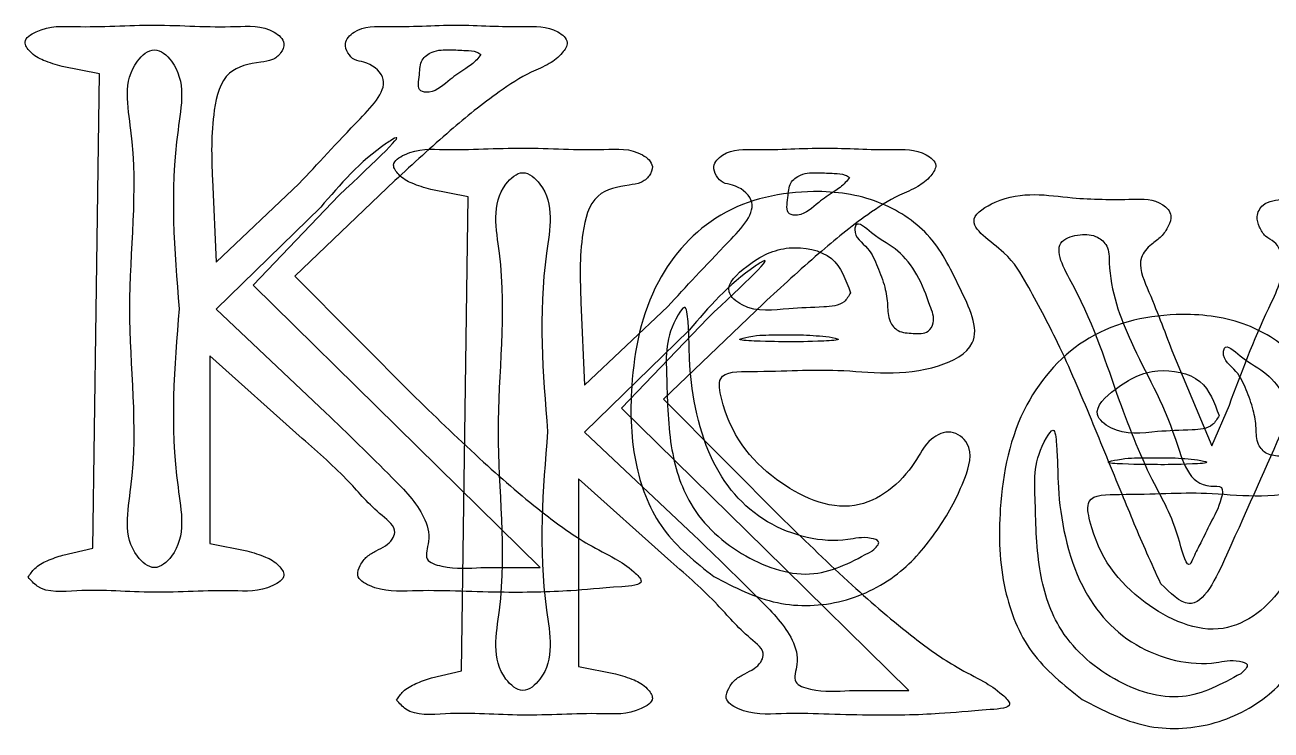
# Model space of a CAD drawing. Extents: x 0.12 to 3.45, y 0.56 to 2.39.
# Drawn here: x 1.2015 to 1.5386, y 2.1882 to 2.3788 of the extents above; entities that cross this region are included whole.
import ezdxf

# ---------------------------------------------------------------- set-up
doc = ezdxf.new("R2010")
doc.units = 0
doc.layers.get('0').update_dxf_attribs({"linetype": 'CONTINUOUS'})

msp = doc.modelspace()

# ---------------------------------------------------------------- linework, layer by layer
at = {"color": 7}
for p, q in [((1.324881, 2.370798), (1.324881, 2.370798)), ((1.221692, 2.365552), (1.21162, 2.367567)), ((1.220787, 2.301464), (1.221692, 2.365552)), ((1.252222, 2.337016), (1.253214, 2.314684)), ((1.301607, 2.33673), (1.274543, 2.310873)), ((1.424583, 2.337564), (1.424583, 2.337564)), ((1.253214, 2.314684), (1.275714, 2.335915)), ((1.321394, 2.332318), (1.311322, 2.334333)), ((1.263215, 2.308436), (1.286516, 2.332759)), ((1.320488, 2.26823), (1.321394, 2.332318)), ((1.281516, 2.329502), (1.253215, 2.301924)), ((1.274543, 2.310873), (1.307212, 2.278054)), ((1.302077, 2.270259), (1.263215, 2.308436)), ((1.424881, 2.306414), (1.424881, 2.306414)), ((1.351924, 2.303782), (1.352916, 2.28145)), ((1.401308, 2.303496), (1.374244, 2.277639)), ((1.446364, 2.302914), (1.446365, 2.302914)), ((1.219881, 2.237377), (1.220787, 2.301464)), ((1.243215, 2.302083), (1.243215, 2.302083)), ((1.253215, 2.301924), (1.282865, 2.274033)), ((1.352916, 2.28145), (1.375416, 2.302681)), ((1.362916, 2.275203), (1.386217, 2.299525)), ((1.381217, 2.296269), (1.352916, 2.26869)), ((1.419048, 2.294492), (1.419048, 2.294492)), ((1.276548, 2.266972), (1.251548, 2.289347)), ((1.251548, 2.289347), (1.251548, 2.263964)), ((1.511832, 2.290762), (1.522644, 2.265004)), ((1.374244, 2.277639), (1.406914, 2.24482)), ((1.522644, 2.265004), (1.527357, 2.276043)), ((1.401779, 2.237025), (1.362916, 2.275203)), ((1.524583, 2.27318), (1.524583, 2.27318)), ((1.302078, 2.270259), (1.302077, 2.270259)), ((1.34094, 2.232081), (1.302078, 2.270259)), ((1.319583, 2.204143), (1.320488, 2.26823)), ((1.342916, 2.268849), (1.342916, 2.268849)), ((1.352916, 2.26869), (1.382567, 2.2408)), ((1.251548, 2.263964), (1.251548, 2.238581)), ((1.518749, 2.261258), (1.518749, 2.261258)), ((1.376249, 2.233738), (1.351249, 2.256113)), ((1.351249, 2.256113), (1.351249, 2.23073)), ((1.522221, 2.244131), (1.522221, 2.244131)), ((1.211795, 2.23547), (1.219881, 2.237377)), ((1.251548, 2.238581), (1.261548, 2.236581)), ((1.440642, 2.198847), (1.401779, 2.237025)), ((1.401779, 2.237025), (1.401779, 2.237025)), ((1.430766, 2.236637), (1.430766, 2.236637)), ((1.32489, 2.232081), (1.34094, 2.232081)), ((1.202351, 2.229489), (1.202351, 2.229489)), ((1.351249, 2.23073), (1.351249, 2.205347)), ((1.387874, 2.229647), (1.387874, 2.229647)), ((1.508805, 2.227713), (1.508805, 2.227713)), ((1.351249, 2.205347), (1.361249, 2.203347)), ((1.311497, 2.202236), (1.319583, 2.204143)), ((1.530467, 2.203403), (1.530467, 2.203403)), ((1.424591, 2.198847), (1.440642, 2.198847)), ((1.302052, 2.196255), (1.302052, 2.196255)), ((1.487576, 2.196414), (1.487576, 2.196414))]:
    msp.add_line(p, q, dxfattribs=at)
for points, knots in [([(1.21162, 2.367567), (1.209887, 2.368047), (1.206747, 2.368917), (1.203197, 2.370914), (1.20055, 2.374663), (1.207023, 2.378811), (1.218485, 2.377913), (1.236885, 2.379333), (1.254552, 2.377832), (1.266988, 2.378922), (1.272228, 2.374338), (1.270821, 2.370979), (1.26843, 2.36912), (1.263409, 2.368577), (1.255076, 2.366797), (1.251631, 2.352698), (1.251993, 2.343099), (1.252222, 2.337016)], [0, 0, 0, 0, 0.005333, 0.009659, 0.012589, 0.016661, 0.027499, 0.048787, 0.070704, 0.081242, 0.085347, 0.088007, 0.090885, 0.094111, 0.103039, 0.113875, 0.132627, 0.132627, 0.132627, 0.132627]), ([(1.275714, 2.335915), (1.280653, 2.341247), (1.288218, 2.349412), (1.301694, 2.36326), (1.294512, 2.368824), (1.290586, 2.36912), (1.288734, 2.371144), (1.287652, 2.374249), (1.291889, 2.378707), (1.302969, 2.377993), (1.317992, 2.379247), (1.333507, 2.378004), (1.343906, 2.378683), (1.349126, 2.374394), (1.346607, 2.370616), (1.343263, 2.368017), (1.336902, 2.365532), (1.327838, 2.359599), (1.315631, 2.34965), (1.306547, 2.341281), (1.301607, 2.33673)], [0, 0, 0, 0, 0.024075, 0.036872, 0.043277, 0.045887, 0.048428, 0.051038, 0.054931, 0.064068, 0.082714, 0.100946, 0.110277, 0.114095, 0.117218, 0.121773, 0.127231, 0.137337, 0.154239, 0.174392, 0.174392, 0.174392, 0.174392]), ([(1.243215, 2.302083), (1.241922, 2.3178), (1.240127, 2.339614), (1.24566, 2.365568), (1.236549, 2.373569), (1.227425, 2.365566), (1.233208, 2.339613), (1.227484, 2.30208), (1.233209, 2.264551), (1.227424, 2.238595), (1.23655, 2.230596), (1.24566, 2.238599), (1.240128, 2.264551), (1.241922, 2.286366), (1.243215, 2.302083)], [0, 0, 0, 0, 0.048272, 0.066998, 0.072535, 0.078072, 0.096799, 0.145071, 0.193344, 0.21207, 0.217607, 0.223145, 0.241871, 0.290143, 0.290143, 0.290143, 0.290143]), ([(1.324881, 2.370798), (1.324509, 2.371036), (1.323277, 2.371824), (1.320314, 2.371902), (1.316336, 2.372143), (1.312059, 2.372084), (1.308343, 2.369314), (1.308415, 2.365457), (1.307388, 2.360726), (1.312695, 2.36036), (1.316024, 2.363978), (1.32041, 2.36669), (1.323362, 2.368821), (1.324514, 2.37032), (1.324881, 2.370798)], [0, 0, 0, 0, 0.001312, 0.004341, 0.008543, 0.013475, 0.016881, 0.020918, 0.025281, 0.027555, 0.034188, 0.039305, 0.043156, 0.044959, 0.044959, 0.044959, 0.044959]), ([(1.286516, 2.332759), (1.296138, 2.341776), (1.306524, 2.35151), (1.292389, 2.342256), (1.286779, 2.335676), (1.281516, 2.329502)], [0, 0, 0, 0, 0.020629, 0.022266, 0.047129, 0.047129, 0.047129, 0.047129]), ([(1.311322, 2.334333), (1.309588, 2.334813), (1.306449, 2.335683), (1.302899, 2.33768), (1.300251, 2.341429), (1.306725, 2.345577), (1.318186, 2.344679), (1.336587, 2.346099), (1.354253, 2.344598), (1.36669, 2.345688), (1.37193, 2.341104), (1.370522, 2.337746), (1.368131, 2.335886), (1.363111, 2.335343), (1.354778, 2.333563), (1.351333, 2.319464), (1.351694, 2.309865), (1.351924, 2.303782)], [0, 0, 0, 0, 0.005333, 0.009659, 0.012589, 0.016661, 0.027499, 0.048787, 0.070704, 0.081242, 0.085347, 0.088007, 0.090885, 0.094111, 0.103039, 0.113874, 0.132627, 0.132627, 0.132627, 0.132627]), ([(1.375416, 2.302681), (1.380355, 2.308013), (1.387919, 2.316179), (1.401395, 2.330026), (1.394213, 2.33559), (1.390288, 2.335886), (1.388436, 2.33791), (1.387353, 2.341016), (1.391591, 2.345473), (1.40267, 2.344759), (1.417694, 2.346013), (1.433208, 2.34477), (1.443607, 2.345449), (1.448827, 2.34116), (1.446308, 2.337382), (1.442965, 2.334783), (1.436603, 2.332299), (1.42754, 2.326365), (1.415333, 2.316416), (1.406249, 2.308048), (1.401308, 2.303496)], [0, 0, 0, 0, 0.024075, 0.036872, 0.043277, 0.045887, 0.048428, 0.051038, 0.054931, 0.064068, 0.082714, 0.100947, 0.110277, 0.114095, 0.117218, 0.121773, 0.12723, 0.137337, 0.154239, 0.174392, 0.174392, 0.174392, 0.174392]), ([(1.342916, 2.268849), (1.341623, 2.284566), (1.339829, 2.30638), (1.345362, 2.332334), (1.33625, 2.340335), (1.327127, 2.332332), (1.332909, 2.306379), (1.327186, 2.268846), (1.332911, 2.231317), (1.327125, 2.205361), (1.336251, 2.197362), (1.345361, 2.205365), (1.33983, 2.231318), (1.341624, 2.253132), (1.342916, 2.268849)], [0, 0, 0, 0, 0.048272, 0.066998, 0.072535, 0.078072, 0.096799, 0.145072, 0.193344, 0.21207, 0.217607, 0.223145, 0.241871, 0.290143, 0.290143, 0.290143, 0.290143]), ([(1.424583, 2.337564), (1.42421, 2.337802), (1.422979, 2.33859), (1.420015, 2.338669), (1.416037, 2.338909), (1.411761, 2.33885), (1.408044, 2.33608), (1.408117, 2.332223), (1.407089, 2.327492), (1.412397, 2.327126), (1.415726, 2.330744), (1.420112, 2.333456), (1.423064, 2.335588), (1.424216, 2.337086), (1.424583, 2.337564)], [0, 0, 0, 0, 0.001312, 0.004341, 0.008543, 0.013475, 0.016881, 0.020918, 0.025281, 0.027555, 0.034188, 0.039305, 0.043156, 0.044959, 0.044959, 0.044959, 0.044959]), ([(1.387874, 2.229647), (1.382894, 2.233583), (1.373064, 2.241353), (1.365614, 2.2604), (1.364888, 2.283558), (1.369923, 2.30904), (1.388764, 2.329991), (1.412239, 2.334958), (1.432097, 2.332304), (1.447202, 2.322627), (1.453792, 2.308995), (1.461795, 2.292671), (1.442886, 2.282943), (1.421947, 2.286375), (1.404988, 2.28493), (1.388472, 2.28522), (1.391351, 2.269435), (1.401783, 2.255695), (1.425705, 2.244473), (1.44084, 2.256697), (1.445536, 2.266795), (1.452053, 2.269781), (1.458567, 2.26488), (1.4553, 2.253829), (1.449146, 2.242687), (1.4387, 2.229785), (1.423089, 2.221849), (1.404354, 2.221151), (1.393464, 2.226766), (1.387874, 2.229647)], [0, 0, 0, 0, 0.018745, 0.037001, 0.058955, 0.087984, 0.112701, 0.138608, 0.15639, 0.172215, 0.189138, 0.204375, 0.215424, 0.242678, 0.266135, 0.274601, 0.279848, 0.306443, 0.328687, 0.348651, 0.356469, 0.362013, 0.367431, 0.376738, 0.391735, 0.407541, 0.425134, 0.442779, 0.461386, 0.461386, 0.461386, 0.461386]), ([(1.508805, 2.227713), (1.507546, 2.230473), (1.503893, 2.238482), (1.497733, 2.253308), (1.489926, 2.272432), (1.481929, 2.291458), (1.473645, 2.306928), (1.467473, 2.317696), (1.454418, 2.325278), (1.469051, 2.33459), (1.483269, 2.331619), (1.498323, 2.331562), (1.508183, 2.331853), (1.512173, 2.327577), (1.510823, 2.32418), (1.509108, 2.321426), (1.505916, 2.319416), (1.502007, 2.314958), (1.506746, 2.304127), (1.509764, 2.296196), (1.511832, 2.290762)], [0, 0, 0, 0, 0.009098, 0.026406, 0.04818, 0.070939, 0.088816, 0.099325, 0.111458, 0.118678, 0.139603, 0.155888, 0.164177, 0.167877, 0.170806, 0.174181, 0.177592, 0.182079, 0.190447, 0.208647, 0.208647, 0.208647, 0.208647]), ([(1.527357, 2.276043), (1.530597, 2.284748), (1.535406, 2.297672), (1.543151, 2.312401), (1.540425, 2.320004), (1.536905, 2.321493), (1.53543, 2.324093), (1.534441, 2.32716), (1.536677, 2.331273), (1.544109, 2.331783), (1.553131, 2.332288), (1.562277, 2.331742), (1.569475, 2.331321), (1.572071, 2.327388), (1.570808, 2.324166), (1.569031, 2.321372), (1.564246, 2.318425), (1.559233, 2.30826), (1.551084, 2.292311), (1.540184, 2.265352), (1.531133, 2.245626), (1.518716, 2.218015), (1.51142, 2.225154), (1.508805, 2.227713)], [0, 0, 0, 0, 0.028297, 0.042012, 0.047131, 0.049941, 0.052912, 0.055795, 0.059266, 0.065144, 0.076235, 0.087128, 0.093087, 0.096416, 0.099363, 0.102799, 0.106304, 0.115793, 0.135519, 0.161332, 0.199258, 0.215797, 0.225039, 0.225039, 0.225039, 0.225039]), ([(1.446365, 2.302914), (1.445358, 2.305736), (1.443445, 2.311102), (1.437643, 2.318556), (1.432436, 2.320618), (1.426551, 2.326175), (1.425523, 2.32156), (1.429953, 2.318757), (1.432219, 2.31337), (1.434267, 2.30823), (1.434993, 2.30321), (1.434935, 2.298837), (1.437834, 2.295565), (1.441731, 2.295453), (1.44578, 2.295134), (1.447946, 2.298959), (1.446983, 2.301368), (1.446364, 2.302914)], [0, 0, 0, 0, 0.009078, 0.017266, 0.02595, 0.030642, 0.031824, 0.038005, 0.043659, 0.049509, 0.054452, 0.058897, 0.062197, 0.066255, 0.070394, 0.073039, 0.077778, 0.077778, 0.077778, 0.077778]), ([(1.522221, 2.244131), (1.523321, 2.24608), (1.524851, 2.248793), (1.525941, 2.254415), (1.51656, 2.253171), (1.511781, 2.273231), (1.501195, 2.290297), (1.49463, 2.308326), (1.494891, 2.318899), (1.491405, 2.322039), (1.486951, 2.322415), (1.478566, 2.319946), (1.490631, 2.299191), (1.495576, 2.281606), (1.506302, 2.254837), (1.512364, 2.245847), (1.516026, 2.230886), (1.518035, 2.235837), (1.519837, 2.239116), (1.521354, 2.242307), (1.522221, 2.244131)], [0, 0, 0, 0, 0.007328, 0.010196, 0.013092, 0.028971, 0.057942, 0.080072, 0.084651, 0.08808, 0.092862, 0.097973, 0.110072, 0.143838, 0.168242, 0.185527, 0.191957, 0.193958, 0.198403, 0.204329, 0.204329, 0.204329, 0.204329]), ([(1.386217, 2.299525), (1.395839, 2.308543), (1.406225, 2.318276), (1.392091, 2.309022), (1.386481, 2.302442), (1.381217, 2.296269)], [0, 0, 0, 0, 0.020629, 0.022266, 0.047129, 0.047129, 0.047129, 0.047129]), ([(1.424881, 2.306414), (1.423596, 2.309919), (1.420876, 2.317337), (1.407328, 2.319687), (1.398377, 2.315358), (1.38972, 2.307446), (1.397916, 2.300648), (1.407283, 2.302303), (1.416104, 2.302389), (1.422862, 2.302883), (1.42436, 2.305502), (1.424881, 2.306414)], [0, 0, 0, 0, 0.010555, 0.022343, 0.034859, 0.043215, 0.048254, 0.060956, 0.070379, 0.07604, 0.079064, 0.079064, 0.079064, 0.079064]), ([(1.430765, 2.236637), (1.431759, 2.237549), (1.433498, 2.239145), (1.428619, 2.240653), (1.419496, 2.238088), (1.400485, 2.242649), (1.384612, 2.261743), (1.381065, 2.284354), (1.381244, 2.294984), (1.380456, 2.303922), (1.374596, 2.295055), (1.37526, 2.28374), (1.375392, 2.265738), (1.380877, 2.247339), (1.395217, 2.234321), (1.414656, 2.22787), (1.425601, 2.233827), (1.430766, 2.236637)], [0, 0, 0, 0, 0.002969, 0.005195, 0.011539, 0.033761, 0.056768, 0.084044, 0.094243, 0.098219, 0.100862, 0.117446, 0.136653, 0.153081, 0.173669, 0.192676, 0.209653, 0.209653, 0.209653, 0.209653]), ([(1.487576, 2.196414), (1.482596, 2.200349), (1.472765, 2.208119), (1.465316, 2.227166), (1.464589, 2.250324), (1.469625, 2.275806), (1.488465, 2.296757), (1.511941, 2.301724), (1.531798, 2.299071), (1.546904, 2.289393), (1.553494, 2.275761), (1.561496, 2.259437), (1.542588, 2.249709), (1.521648, 2.253141), (1.50469, 2.251696), (1.488173, 2.251987), (1.491052, 2.236201), (1.501484, 2.222462), (1.525406, 2.211239), (1.540542, 2.223463), (1.545238, 2.233561), (1.551754, 2.236547), (1.558268, 2.231646), (1.555002, 2.220595), (1.548848, 2.209453), (1.538401, 2.196551), (1.522791, 2.188615), (1.504056, 2.187917), (1.493165, 2.193532), (1.487576, 2.196414)], [0, 0, 0, 0, 0.018745, 0.037001, 0.058955, 0.087984, 0.112701, 0.138608, 0.15639, 0.172215, 0.189138, 0.204375, 0.215424, 0.242678, 0.266135, 0.274601, 0.279849, 0.306444, 0.328688, 0.348653, 0.35647, 0.362014, 0.367432, 0.376739, 0.391736, 0.407543, 0.425135, 0.44278, 0.461388, 0.461388, 0.461388, 0.461388]), ([(1.419048, 2.294492), (1.41676, 2.294701), (1.411913, 2.295142), (1.404264, 2.294922), (1.399633, 2.29505), (1.393171, 2.293586), (1.402308, 2.293149), (1.408196, 2.293156), (1.414173, 2.293123), (1.423196, 2.29362), (1.420226, 2.294245), (1.419048, 2.294492)], [0, 0, 0, 0, 0.006959, 0.014743, 0.021702, 0.02428, 0.028202, 0.037632, 0.047063, 0.050985, 0.053563, 0.053563, 0.053563, 0.053563]), ([(1.546066, 2.26968), (1.54506, 2.272502), (1.543146, 2.277869), (1.537344, 2.285322), (1.532138, 2.287384), (1.526253, 2.292941), (1.525224, 2.288326), (1.529654, 2.285523), (1.531921, 2.280136), (1.533969, 2.274996), (1.534695, 2.269976), (1.534636, 2.265603), (1.537535, 2.262331), (1.541432, 2.262219), (1.545481, 2.261901), (1.547647, 2.265725), (1.546684, 2.268134), (1.546066, 2.26968)], [0, 0, 0, 0, 0.009078, 0.017266, 0.02595, 0.030642, 0.031824, 0.038005, 0.043659, 0.049509, 0.054452, 0.058897, 0.062197, 0.066255, 0.070394, 0.073039, 0.077778, 0.077778, 0.077778, 0.077778]), ([(1.524583, 2.27318), (1.523298, 2.276685), (1.520578, 2.284103), (1.50703, 2.286453), (1.498078, 2.282124), (1.489421, 2.274212), (1.497618, 2.267414), (1.506985, 2.269069), (1.515805, 2.269155), (1.522563, 2.269649), (1.524061, 2.272269), (1.524583, 2.27318)], [0, 0, 0, 0, 0.010555, 0.022343, 0.034859, 0.043215, 0.048254, 0.060956, 0.070379, 0.07604, 0.079064, 0.079064, 0.079064, 0.079064]), ([(1.307212, 2.278054), (1.313279, 2.272169), (1.324621, 2.261167), (1.340214, 2.24773), (1.352087, 2.239158), (1.360863, 2.23479), (1.365238, 2.232049), (1.369909, 2.227401), (1.35818, 2.226618), (1.348399, 2.225567), (1.328126, 2.225141), (1.310164, 2.226247), (1.297348, 2.22531), (1.290822, 2.229363), (1.2922, 2.232868), (1.293882, 2.23517), (1.296506, 2.236641), (1.299045, 2.237819), (1.30086, 2.239488), (1.302327, 2.242883), (1.295516, 2.247917), (1.288652, 2.256398), (1.280957, 2.26312), (1.276548, 2.266972)], [0, 0, 0, 0, 0.025372, 0.047429, 0.061508, 0.069629, 0.075841, 0.078983, 0.084454, 0.098269, 0.117582, 0.141099, 0.152853, 0.157101, 0.159791, 0.162755, 0.16574, 0.168613, 0.17114, 0.173056, 0.178785, 0.19159, 0.208769, 0.208769, 0.208769, 0.208769]), ([(1.282865, 2.274033), (1.288868, 2.268222), (1.298101, 2.259283), (1.309007, 2.248103), (1.311467, 2.240029), (1.309072, 2.233886), (1.31685, 2.231568), (1.321562, 2.231869), (1.32489, 2.232081)], [0, 0, 0, 0, 0.025258, 0.038849, 0.045584, 0.050277, 0.054688, 0.065281, 0.065281, 0.065281, 0.065281]), ([(1.530467, 2.203403), (1.531461, 2.204315), (1.5332, 2.205911), (1.52832, 2.207419), (1.519198, 2.204854), (1.500187, 2.209415), (1.484313, 2.228509), (1.480766, 2.25112), (1.480946, 2.26175), (1.480157, 2.270688), (1.474297, 2.261821), (1.474962, 2.250506), (1.475093, 2.232504), (1.480578, 2.214105), (1.494919, 2.201087), (1.514357, 2.194636), (1.525303, 2.200593), (1.530467, 2.203403)], [0, 0, 0, 0, 0.002969, 0.005195, 0.011539, 0.033761, 0.056768, 0.084044, 0.094243, 0.09822, 0.100862, 0.117446, 0.136654, 0.153081, 0.173669, 0.192676, 0.209653, 0.209653, 0.209653, 0.209653]), ([(1.518749, 2.261258), (1.516462, 2.261467), (1.511615, 2.261908), (1.503965, 2.261688), (1.499334, 2.261816), (1.492872, 2.260352), (1.50201, 2.259915), (1.507898, 2.259922), (1.513875, 2.259889), (1.522897, 2.260386), (1.519927, 2.261011), (1.518749, 2.261258)], [0, 0, 0, 0, 0.006959, 0.014743, 0.021702, 0.02428, 0.028202, 0.037632, 0.047063, 0.050985, 0.053563, 0.053563, 0.053563, 0.053563]), ([(1.406914, 2.24482), (1.412981, 2.238935), (1.424322, 2.227933), (1.439916, 2.214496), (1.451789, 2.205924), (1.460564, 2.201556), (1.464939, 2.198815), (1.469611, 2.194167), (1.457881, 2.193384), (1.4481, 2.192333), (1.427828, 2.191907), (1.409865, 2.193013), (1.397049, 2.192077), (1.390523, 2.19613), (1.391902, 2.199634), (1.393583, 2.201936), (1.396208, 2.203407), (1.398747, 2.204585), (1.400562, 2.206254), (1.402028, 2.209649), (1.395218, 2.214683), (1.388354, 2.223164), (1.380658, 2.229887), (1.376249, 2.233738)], [0, 0, 0, 0, 0.025372, 0.047429, 0.061508, 0.069629, 0.075841, 0.078983, 0.084454, 0.098269, 0.117582, 0.141098, 0.152853, 0.157101, 0.159791, 0.162755, 0.16574, 0.168613, 0.17114, 0.173056, 0.178785, 0.19159, 0.208769, 0.208769, 0.208769, 0.208769]), ([(1.382567, 2.2408), (1.388569, 2.234988), (1.397802, 2.226049), (1.408709, 2.21487), (1.411168, 2.206795), (1.408773, 2.200652), (1.416551, 2.198334), (1.421264, 2.198635), (1.424591, 2.198847)], [0, 0, 0, 0, 0.025258, 0.038849, 0.045584, 0.050277, 0.054688, 0.065281, 0.065281, 0.065281, 0.065281]), ([(1.261548, 2.236581), (1.263269, 2.236103), (1.266388, 2.235238), (1.269915, 2.233241), (1.272546, 2.229489), (1.266019, 2.225345), (1.254512, 2.226267), (1.236209, 2.22476), (1.219495, 2.226534), (1.206391, 2.224956), (1.203141, 2.228602), (1.202351, 2.229489)], [0, 0, 0, 0, 0.005296, 0.009597, 0.012521, 0.016608, 0.027527, 0.048992, 0.069711, 0.080497, 0.083964, 0.083964, 0.083964, 0.083964]), ([(1.202351, 2.229489), (1.202902, 2.230306), (1.204209, 2.232245), (1.207658, 2.234163), (1.210363, 2.235018), (1.211795, 2.23547)], [0, 0, 0, 0, 0.002927, 0.006943, 0.011465, 0.011465, 0.011465, 0.011465]), ([(1.361249, 2.203347), (1.362971, 2.202869), (1.36609, 2.202004), (1.369617, 2.200007), (1.372247, 2.196255), (1.36572, 2.192111), (1.354213, 2.193033), (1.335911, 2.191526), (1.319197, 2.1933), (1.306093, 2.191722), (1.302843, 2.195368), (1.302052, 2.196255)], [0, 0, 0, 0, 0.005296, 0.009597, 0.012521, 0.016608, 0.027527, 0.048992, 0.069711, 0.080496, 0.083964, 0.083964, 0.083964, 0.083964]), ([(1.302052, 2.196255), (1.302603, 2.197072), (1.303911, 2.199011), (1.307359, 2.200929), (1.310064, 2.201784), (1.311497, 2.202236)], [0, 0, 0, 0, 0.002927, 0.006943, 0.011465, 0.011465, 0.011465, 0.011465])]:
    msp.add_open_spline(points, degree=3, knots=knots, dxfattribs=at)

doc.saveas('drawing.dxf')
